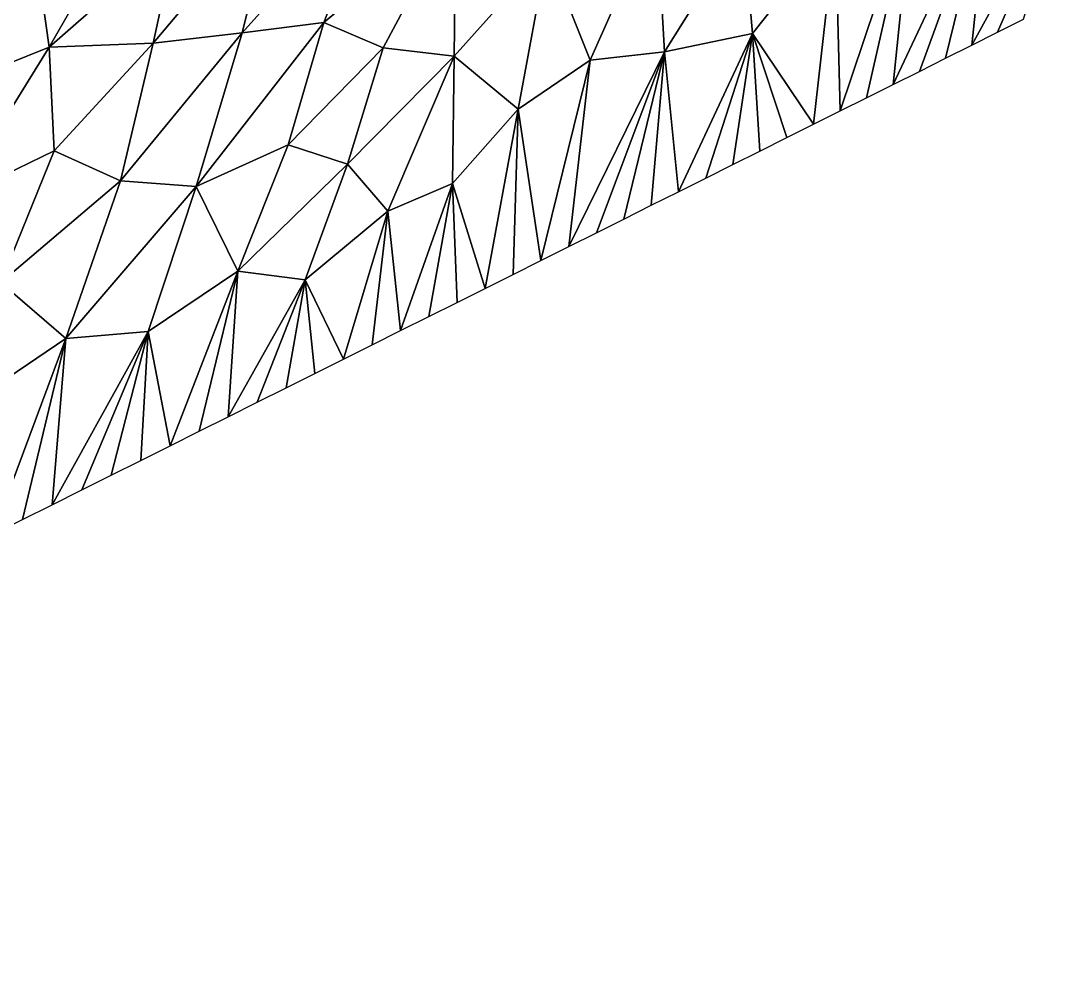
# Model space of a CAD drawing. Extents: x -1 to 0, y 0 to 1.5.
# Drawn here: x -0.6662 to -0.2813, y 0 to 0.3502 of the extents above; entities that cross this region are included whole.
import ezdxf

# ---------------------------------------------------------------- set-up
doc = ezdxf.new("R2010")
doc.units = 0

msp = doc.modelspace()

# ---------------------------------------------------------------- linework, layer by layer
for points in [[(-1, 0), (-0.709723, 0.359912, 0.018876), (-0.5, 0.75)], [(-0.28127, 0.407472, 0.605312), (-0.317355, 0.341322, 0.613223), (-0.307826, 0.346087, 0.62361)], [(-0.311092, 0.40149, 0.564411), (-0.317355, 0.341322, 0.613223), (-0.28127, 0.407472, 0.605312)], [(-0.28127, 0.407472, 0.605312), (-0.307826, 0.346087, 0.62361), (-0.298337, 0.350832, 0.634017)], [(-0.585056, 0.345864, 0.212028), (-0.555088, 0.349625, 0.251443), (-0.534513, 0.402326, 0.229145)], [(-0.534513, 0.402326, 0.229145), (-0.572844, 0.395145, 0.180449), (-0.585056, 0.345864, 0.212028)], [(-0.506583, 0.390268, 0.281983), (-0.534513, 0.402326, 0.229145), (-0.555088, 0.349625, 0.251443)], [(-0.311092, 0.40149, 0.564411), (-0.346189, 0.326905, 0.582185), (-0.336537, 0.331731, 0.592511)], [(-0.346189, 0.326905, 0.582185), (-0.311092, 0.40149, 0.564411), (-0.339009, 0.396344, 0.526279)], [(-0.311092, 0.40149, 0.564411), (-0.336537, 0.331731, 0.592511), (-0.326926, 0.336537, 0.602857)], [(-0.317355, 0.341322, 0.613223), (-0.311092, 0.40149, 0.564411), (-0.326926, 0.336537, 0.602857)], [(-0.655824, 0.34062, 0.115947), (-0.624394, 0.395422, 0.105163), (-0.661053, 0.378094, 0.069913)], [(-0.624394, 0.395422, 0.105163), (-0.655824, 0.34062, 0.115947), (-0.609099, 0.381635, 0.141458)], [(-0.617639, 0.342035, 0.16913), (-0.572844, 0.395145, 0.180449), (-0.609099, 0.381635, 0.141458)], [(-0.585056, 0.345864, 0.212028), (-0.572844, 0.395145, 0.180449), (-0.617639, 0.342035, 0.16913)], [(-0.367346, 0.3841, 0.49489), (-0.365616, 0.317192, 0.561596), (-0.339009, 0.396344, 0.526279)], [(-0.355882, 0.322059, 0.57188), (-0.339009, 0.396344, 0.526279), (-0.365616, 0.317192, 0.561596)], [(-0.346189, 0.326905, 0.582185), (-0.339009, 0.396344, 0.526279), (-0.355882, 0.322059, 0.57188)], [(-0.506583, 0.390268, 0.281983), (-0.555088, 0.349625, 0.251443), (-0.533279, 0.340342, 0.292024)], [(-0.533279, 0.340342, 0.292024), (-0.507253, 0.337333, 0.33263), (-0.506583, 0.390268, 0.281983)], [(-0.473139, 0.375531, 0.34543), (-0.506583, 0.390268, 0.281983), (-0.507253, 0.337333, 0.33263)], [(-0.43302, 0.390703, 0.38994), (-0.473139, 0.375531, 0.34543), (-0.457296, 0.335884, 0.406924)], [(-0.457296, 0.335884, 0.406924), (-0.43011, 0.33888, 0.444129), (-0.43302, 0.390703, 0.38994)], [(-0.40116, 0.385019, 0.442931), (-0.43302, 0.390703, 0.38994), (-0.43011, 0.33888, 0.444129)], [(-0.43011, 0.33888, 0.444129), (-0.39779, 0.345624, 0.48583), (-0.40116, 0.385019, 0.442931)], [(-0.367346, 0.3841, 0.49489), (-0.40116, 0.385019, 0.442931), (-0.39779, 0.345624, 0.48583)], [(-0.609099, 0.381635, 0.141458), (-0.655824, 0.34062, 0.115947), (-0.617639, 0.342035, 0.16913)], [(-0.39779, 0.345624, 0.48583), (-0.37539, 0.312305, 0.551331), (-0.367346, 0.3841, 0.49489)], [(-0.365616, 0.317192, 0.561596), (-0.367346, 0.3841, 0.49489), (-0.37539, 0.312305, 0.551331)], [(-0.709723, 0.359912, 0.018876), (-0.696886, 0.324053, 0.074474), (-0.661053, 0.378094, 0.069913)], [(-0.661053, 0.378094, 0.069913), (-0.696886, 0.324053, 0.074474), (-0.655824, 0.34062, 0.115947)], [(-0.473139, 0.375531, 0.34543), (-0.507253, 0.337333, 0.33263), (-0.483714, 0.317884, 0.385476)], [(-0.483714, 0.317884, 0.385476), (-0.457296, 0.335884, 0.406924), (-0.473139, 0.375531, 0.34543)], [(-0.555088, 0.349625, 0.251443), (-0.585056, 0.345864, 0.212028), (-0.601925, 0.289439, 0.243414)], [(-0.555088, 0.349625, 0.251443), (-0.601925, 0.289439, 0.243414), (-0.568101, 0.304807, 0.276549)], [(-0.568101, 0.304807, 0.276549), (-0.533279, 0.340342, 0.292024), (-0.555088, 0.349625, 0.251443)], [(-0.629654, 0.291549, 0.202207), (-0.601925, 0.289439, 0.243414), (-0.585056, 0.345864, 0.212028)], [(-0.585056, 0.345864, 0.212028), (-0.617639, 0.342035, 0.16913), (-0.629654, 0.291549, 0.202207)], [(-0.424875, 0.287562, 0.500316), (-0.39779, 0.345624, 0.48583), (-0.43011, 0.33888, 0.444129)], [(-0.39779, 0.345624, 0.48583), (-0.424875, 0.287562, 0.500316), (-0.414896, 0.292552, 0.510479)], [(-0.39779, 0.345624, 0.48583), (-0.414896, 0.292552, 0.510479), (-0.404959, 0.297521, 0.520661)], [(-0.39779, 0.345624, 0.48583), (-0.404959, 0.297521, 0.520661), (-0.395062, 0.302469, 0.530864)], [(-0.385206, 0.307397, 0.541088), (-0.39779, 0.345624, 0.48583), (-0.395062, 0.302469, 0.530864)], [(-0.37539, 0.312305, 0.551331), (-0.39779, 0.345624, 0.48583), (-0.385206, 0.307397, 0.541088)], [(-0.655824, 0.34062, 0.115947), (-0.696886, 0.324053, 0.074474), (-0.690292, 0.284892, 0.123632)], [(-0.690292, 0.284892, 0.123632), (-0.65399, 0.302593, 0.156921), (-0.655824, 0.34062, 0.115947)], [(-0.617639, 0.342035, 0.16913), (-0.655824, 0.34062, 0.115947), (-0.65399, 0.302593, 0.156921)], [(-0.65399, 0.302593, 0.156921), (-0.629654, 0.291549, 0.202207), (-0.617639, 0.342035, 0.16913)], [(-0.533279, 0.340342, 0.292024), (-0.568101, 0.304807, 0.276549), (-0.546401, 0.297684, 0.314358)], [(-0.546401, 0.297684, 0.314358), (-0.507253, 0.337333, 0.33263), (-0.533279, 0.340342, 0.292024)], [(-0.465197, 0.267401, 0.459871), (-0.43011, 0.33888, 0.444129), (-0.457296, 0.335884, 0.406924)], [(-0.43011, 0.33888, 0.444129), (-0.465197, 0.267401, 0.459871), (-0.455056, 0.272472, 0.469952)], [(-0.43011, 0.33888, 0.444129), (-0.455056, 0.272472, 0.469952), (-0.444955, 0.277523, 0.480053)], [(-0.43011, 0.33888, 0.444129), (-0.444955, 0.277523, 0.480053), (-0.434894, 0.282553, 0.490174)], [(-0.43011, 0.33888, 0.444129), (-0.434894, 0.282553, 0.490174), (-0.424875, 0.287562, 0.500316)], [(-0.546401, 0.297684, 0.314358), (-0.531621, 0.280452, 0.351935), (-0.507253, 0.337333, 0.33263)], [(-0.531621, 0.280452, 0.351935), (-0.507805, 0.290606, 0.376468), (-0.507253, 0.337333, 0.33263)], [(-0.483714, 0.317884, 0.385476), (-0.507253, 0.337333, 0.33263), (-0.507805, 0.290606, 0.376468)], [(-0.483714, 0.317884, 0.385476), (-0.47538, 0.26231, 0.449811), (-0.457296, 0.335884, 0.406924)], [(-0.457296, 0.335884, 0.406924), (-0.47538, 0.26231, 0.449811), (-0.465197, 0.267401, 0.459871)], [(-0.507805, 0.290606, 0.376468), (-0.495868, 0.252066, 0.429752), (-0.483714, 0.317884, 0.385476)], [(-0.485604, 0.257198, 0.439771), (-0.483714, 0.317884, 0.385476), (-0.495868, 0.252066, 0.429752)], [(-0.47538, 0.26231, 0.449811), (-0.483714, 0.317884, 0.385476), (-0.485604, 0.257198, 0.439771)], [(-0.568101, 0.304807, 0.276549), (-0.601925, 0.289439, 0.243414), (-0.586611, 0.258343, 0.294999)], [(-0.586611, 0.258343, 0.294999), (-0.546401, 0.297684, 0.314358), (-0.568101, 0.304807, 0.276549)], [(-0.65399, 0.302593, 0.156921), (-0.690292, 0.284892, 0.123632), (-0.673555, 0.254224, 0.1775)], [(-0.673555, 0.254224, 0.1775), (-0.629654, 0.291549, 0.202207), (-0.65399, 0.302593, 0.156921)], [(-0.586611, 0.258343, 0.294999), (-0.56193, 0.255242, 0.332704), (-0.546401, 0.297684, 0.314358)], [(-0.531621, 0.280452, 0.351935), (-0.546401, 0.297684, 0.314358), (-0.56193, 0.255242, 0.332704)], [(-0.673555, 0.254224, 0.1775), (-0.649731, 0.233711, 0.230564), (-0.629654, 0.291549, 0.202207)], [(-0.601925, 0.289439, 0.243414), (-0.629654, 0.291549, 0.202207), (-0.649731, 0.233711, 0.230564)], [(-0.601925, 0.289439, 0.243414), (-0.649731, 0.233711, 0.230564), (-0.619442, 0.236225, 0.270175)], [(-0.619442, 0.236225, 0.270175), (-0.586611, 0.258343, 0.294999), (-0.601925, 0.289439, 0.243414)], [(-0.531621, 0.280452, 0.351935), (-0.526905, 0.236547, 0.399816), (-0.507805, 0.290606, 0.376468)], [(-0.516519, 0.241741, 0.409775), (-0.507805, 0.290606, 0.376468), (-0.526905, 0.236547, 0.399816)], [(-0.506173, 0.246914, 0.419753), (-0.507805, 0.290606, 0.376468), (-0.516519, 0.241741, 0.409775)], [(-0.495868, 0.252066, 0.429752), (-0.507805, 0.290606, 0.376468), (-0.506173, 0.246914, 0.419753)], [(-0.56193, 0.255242, 0.332704), (-0.547801, 0.226099, 0.379961), (-0.531621, 0.280452, 0.351935)], [(-0.537333, 0.231334, 0.389879), (-0.531621, 0.280452, 0.351935), (-0.547801, 0.226099, 0.379961)], [(-0.526905, 0.236547, 0.399816), (-0.531621, 0.280452, 0.351935), (-0.537333, 0.231334, 0.389879)], [(-0.611468, 0.194266, 0.320886), (-0.586611, 0.258343, 0.294999), (-0.619442, 0.236225, 0.270175)], [(-0.586611, 0.258343, 0.294999), (-0.611468, 0.194266, 0.320886), (-0.600755, 0.199622, 0.330681)], [(-0.586611, 0.258343, 0.294999), (-0.600755, 0.199622, 0.330681), (-0.590083, 0.204959, 0.340496)], [(-0.590083, 0.204959, 0.340496), (-0.56193, 0.255242, 0.332704), (-0.586611, 0.258343, 0.294999)], [(-0.692413, 0.204762, 0.199867), (-0.649731, 0.233711, 0.230564), (-0.673555, 0.254224, 0.1775)], [(-0.56193, 0.255242, 0.332704), (-0.590083, 0.204959, 0.340496), (-0.579451, 0.210274, 0.350332)], [(-0.56193, 0.255242, 0.332704), (-0.579451, 0.210274, 0.350332), (-0.56886, 0.21557, 0.360188)], [(-0.55831, 0.220845, 0.370064), (-0.56193, 0.255242, 0.332704), (-0.56886, 0.21557, 0.360188)], [(-0.547801, 0.226099, 0.379961), (-0.56193, 0.255242, 0.332704), (-0.55831, 0.220845, 0.370064)], [(-0.619442, 0.236225, 0.270175), (-0.654729, 0.172635, 0.28191), (-0.643853, 0.178074, 0.291623)], [(-0.654729, 0.172635, 0.28191), (-0.619442, 0.236225, 0.270175), (-0.649731, 0.233711, 0.230564)], [(-0.619442, 0.236225, 0.270175), (-0.643853, 0.178074, 0.291623), (-0.633017, 0.183491, 0.301357)], [(-0.619442, 0.236225, 0.270175), (-0.633017, 0.183491, 0.301357), (-0.622222, 0.188889, 0.311111)], [(-0.611468, 0.194266, 0.320886), (-0.619442, 0.236225, 0.270175), (-0.622222, 0.188889, 0.311111)], [(-0.649731, 0.233711, 0.230564), (-0.692413, 0.204762, 0.199867), (-0.676604, 0.161698, 0.262545)], [(-0.649731, 0.233711, 0.230564), (-0.676604, 0.161698, 0.262545), (-0.665646, 0.167177, 0.272217)], [(-0.649731, 0.233711, 0.230564), (-0.665646, 0.167177, 0.272217), (-0.654729, 0.172635, 0.28191)]]:
    msp.add_3dface(points)

doc.saveas('drawing.dxf')
